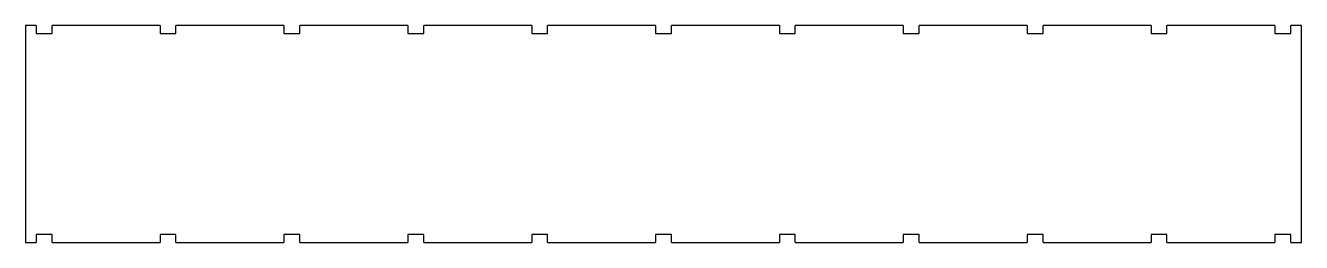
# Model space of a CAD drawing. Header units: millimetres. Extents: x 0 to 598, y -51 to 51.
import ezdxf

# ---------------------------------------------------------------- set-up
doc = ezdxf.new("R2010")
doc.units = ezdxf.units.MM
doc.layers.get('0').update_dxf_attribs({"linetype": 'CONTINUOUS', "lineweight": 25, "true_color": 0xffffff})

msp = doc.modelspace()

# ---------------------------------------------------------------- linework, layer by layer
for p, q in [((0, 50.8), (0, -50.8)), ((5, 50.8), (0, 50.8)), ((5, 50.8), (5, 47.075)), ((12.45, 47.075), (12.45, 50.8)), ((63.0606, 50.8), (12.45, 50.8)), ((63.0606, 50.8), (63.0606, 47.075)), ((70.5106, 47.075), (70.5106, 50.8)), ((121.121, 50.8), (70.5106, 50.8)), ((121.121, 50.8), (121.121, 47.075)), ((179.182, 50.8), (128.571, 50.8)), ((128.571, 47.075), (128.571, 50.8)), ((179.182, 50.8), (179.182, 47.075)), ((186.632, 47.075), (186.632, 50.8)), ((237.242, 50.8), (186.632, 50.8)), ((237.242, 50.8), (237.242, 47.075)), ((244.692, 47.075), (244.692, 50.8)), ((295.303, 50.8), (244.692, 50.8)), ((295.303, 50.8), (295.303, 47.075)), ((302.753, 47.075), (302.753, 50.8)), ((353.363, 50.8), (302.753, 50.8)), ((353.363, 50.8), (353.363, 47.075)), ((360.813, 47.075), (360.813, 50.8)), ((411.424, 50.8), (360.813, 50.8)), ((411.424, 50.8), (411.424, 47.075)), ((418.874, 47.075), (418.874, 50.8)), ((469.484, 50.8), (418.874, 50.8)), ((469.484, 50.8), (469.484, 47.075)), ((476.934, 47.075), (476.934, 50.8)), ((527.545, 50.8), (476.934, 50.8)), ((527.545, 50.8), (527.545, 47.075)), ((534.995, 47.075), (534.995, 50.8)), ((585.606, 50.8), (534.995, 50.8)), ((585.606, 50.8), (585.606, 47.075)), ((593.056, 47.075), (593.056, 50.8)), ((598.0556, 50.8), (593.056, 50.8)), ((598.0556, -50.8), (598.0556, 50.8)), ((5, 47.075), (12.45, 47.075)), ((63.0606, 47.075), (70.5106, 47.075)), ((121.121, 47.075), (128.571, 47.075)), ((179.182, 47.075), (186.632, 47.075)), ((237.242, 47.075), (244.692, 47.075)), ((295.303, 47.075), (302.753, 47.075)), ((353.363, 47.075), (360.813, 47.075)), ((411.424, 47.075), (418.874, 47.075)), ((469.484, 47.075), (476.934, 47.075)), ((527.545, 47.075), (534.995, 47.075)), ((585.606, 47.075), (593.056, 47.075)), ((12.45, -47.075), (5, -47.075)), ((5, -47.075), (5, -50.8)), ((12.45, -50.8), (12.45, -47.075)), ((70.5106, -47.075), (63.0606, -47.075)), ((63.0606, -47.075), (63.0606, -50.8)), ((70.5106, -50.8), (70.5106, -47.075)), ((128.571, -47.075), (121.121, -47.075)), ((121.121, -47.075), (121.121, -50.8)), ((128.571, -50.8), (128.571, -47.075)), ((186.632, -47.075), (179.182, -47.075)), ((179.182, -47.075), (179.182, -50.8)), ((186.632, -50.8), (186.632, -47.075)), ((244.692, -47.075), (237.242, -47.075)), ((237.242, -47.075), (237.242, -50.8)), ((244.692, -50.8), (244.692, -47.075)), ((302.753, -47.075), (295.303, -47.075)), ((295.303, -47.075), (295.303, -50.8)), ((302.753, -50.8), (302.753, -47.075)), ((360.813, -47.075), (353.363, -47.075)), ((353.363, -47.075), (353.363, -50.8)), ((360.813, -50.8), (360.813, -47.075)), ((418.874, -47.075), (411.424, -47.075)), ((411.424, -47.075), (411.424, -50.8)), ((418.874, -50.8), (418.874, -47.075)), ((476.934, -47.075), (469.484, -47.075)), ((469.484, -47.075), (469.484, -50.8)), ((476.934, -50.8), (476.934, -47.075)), ((534.995, -47.075), (527.545, -47.075)), ((527.545, -47.075), (527.545, -50.8)), ((534.995, -50.8), (534.995, -47.075)), ((593.056, -47.075), (585.606, -47.075)), ((585.606, -47.075), (585.606, -50.8)), ((593.056, -50.8), (593.056, -47.075)), ((0, -50.8), (5, -50.8)), ((12.45, -50.8), (63.0606, -50.8)), ((70.5106, -50.8), (121.121, -50.8)), ((128.571, -50.8), (179.182, -50.8)), ((186.632, -50.8), (237.242, -50.8)), ((244.692, -50.8), (295.303, -50.8)), ((302.753, -50.8), (353.363, -50.8)), ((360.813, -50.8), (411.424, -50.8)), ((418.874, -50.8), (469.484, -50.8)), ((476.934, -50.8), (527.545, -50.8)), ((534.995, -50.8), (585.606, -50.8)), ((593.056, -50.8), (598.0556, -50.8))]:
    msp.add_line(p, q)

doc.saveas('drawing.dxf')
